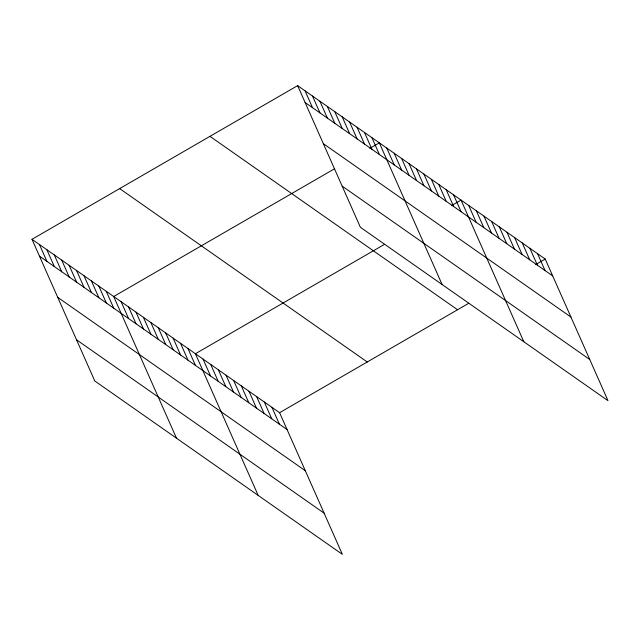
<?xml version="1.0" encoding="UTF-8"?>
<svg xmlns="http://www.w3.org/2000/svg" width="640" height="640" viewBox="0 0 640 640"><rect width="100%" height="100%" fill="white"/><g stroke="black" fill="none" stroke-linecap="round" stroke-linejoin="round"><path stroke-width="0.96" d="M32 239.304L279.592 412.696L342.368 554.36L94.776 380.968L32 239.304L297.632 85.64L545.224 259.032L608 400.696L360.408 227.304L297.632 85.64M334.648 168.712L113.704 296.52L176.48 438.184M369.88 148.328L379.336 142.856L442.112 284.528M384.552 244.32L195.408 353.744L258.184 495.408M451.592 205.544L461.04 200.08L523.816 341.744M279.592 412.696L468.736 303.28M535.768 264.504L545.224 259.032M305.104 102.496L552.688 275.888M323.352 143.68L570.944 317.072M342.16 186.12L589.752 359.512M209.976 136.352L457.56 309.744M119.656 188.592L367.248 361.984M39.472 256.16L287.056 429.552M57.72 297.344L305.312 470.736M76.528 339.784L324.12 513.176M537.568 253.672L545.04 270.528M529.92 248.312L537.384 265.168M522.264 242.952L529.736 259.808M514.608 237.592L522.08 254.448M506.96 232.232L514.424 249.088M499.304 226.872L506.776 243.728M491.656 221.512L499.12 238.376M484 216.16L491.472 233.016M476.344 210.8L483.816 227.656M468.696 205.44L476.16 222.296M453.616 194.88L461.08 211.736M446.184 189.672L453.656 206.528M438.76 184.472L446.232 201.328M431.328 179.272L438.8 196.128M423.904 174.072L431.376 190.928M416.472 168.864L423.944 185.728M409.048 163.664L416.52 180.52M401.616 158.464L409.088 175.32M394.192 153.264L401.664 170.12M386.768 148.064L394.232 164.92M371.912 137.656L379.376 154.512M364.48 132.456L371.952 149.312M357.056 127.256L364.52 144.112M349.624 122.056L357.096 138.912M342.2 116.848L349.672 133.704M334.768 111.648L342.24 128.504M327.344 106.448L334.816 123.304M319.912 101.248L327.384 118.104M312.488 96.04L319.96 112.896M305.056 90.84L312.528 107.696M271.936 407.336L279.408 424.192M264.288 401.976L271.752 418.832M256.632 396.616L264.104 413.472M248.976 391.256L256.448 408.112M241.328 385.896L248.792 402.752M233.672 380.536L241.144 397.392M226.024 375.176L233.488 392.032M218.368 369.816L225.84 386.672M210.712 364.456L218.184 381.312M203.064 359.096L210.528 375.96M187.984 348.536L195.448 365.392M180.552 343.336L188.024 360.192M173.128 338.136L180.592 354.992M165.696 332.936L173.168 349.792M158.272 327.728L165.744 344.592M150.84 322.528L158.312 339.384M143.416 317.328L150.888 334.184M135.984 312.128L143.456 328.984M128.56 306.928L136.032 323.784M121.136 301.72L128.6 318.576M106.28 291.32L113.744 308.176M98.848 286.12L106.32 302.976M91.424 280.92L98.888 297.776M83.992 275.712L91.464 292.568M76.568 270.512L84.032 287.368M69.136 265.312L76.608 282.168M61.712 260.112L69.184 276.968M54.28 254.904L61.752 271.76M46.856 249.704L54.328 266.56M39.424 244.504L46.896 261.36"/></g></svg>
